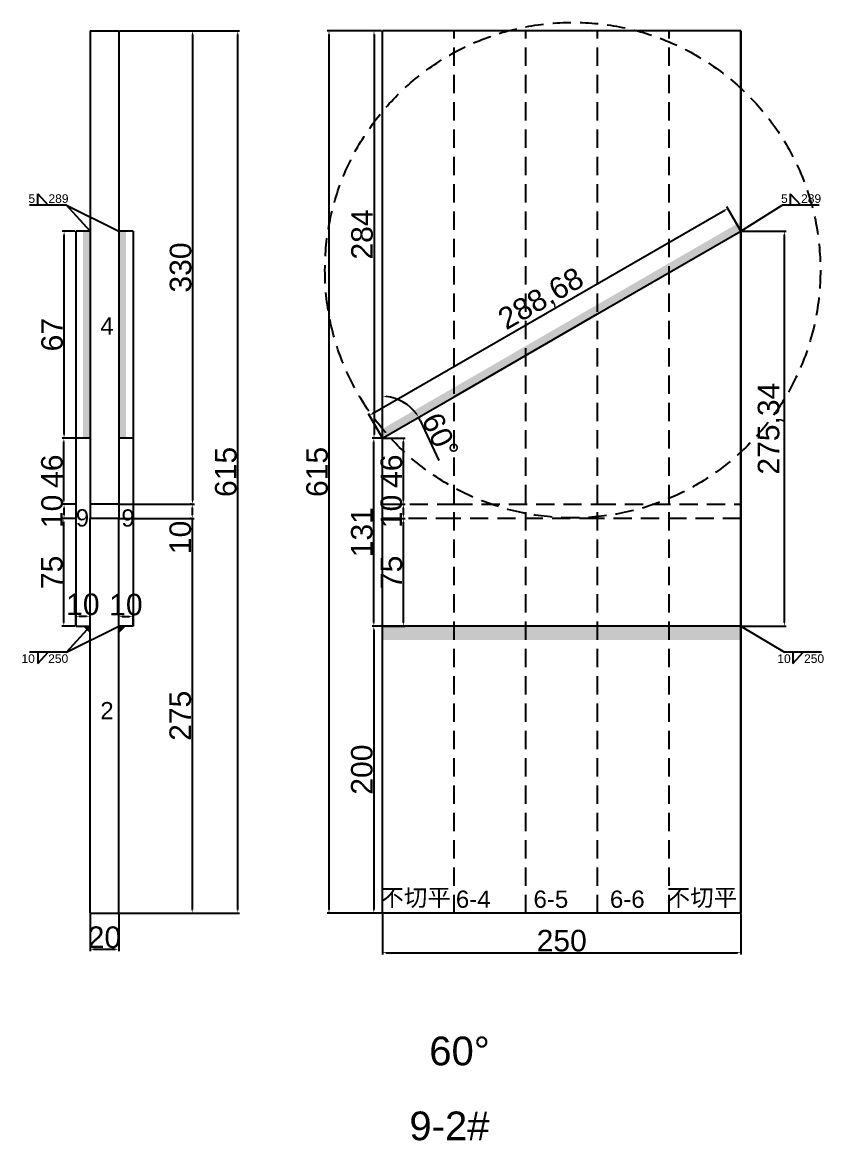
# Model space of a CAD drawing. Header units: millimetres. Extents: x 9380 to 24185, y -971 to 4358.
# Drawn here: x 16764 to 17322, y 799 to 1579 of the extents above; entities that cross this region are included whole.
import ezdxf

# ---------------------------------------------------------------- set-up
doc = ezdxf.new("R2010")
doc.units = ezdxf.units.MM
doc.linetypes.add('DASHED', pattern=[19.05, 12.7, -6.35])
for name, color, linetype in [('切平处', 3, 'DASHED'), ('尺寸标注', 6, 'Continuous'), ('标号', 4, 'Continuous'), ('焊缝', 250, 'Continuous')]:
    doc.layers.add(name, color=color, linetype=linetype)
doc.styles.get("Standard").update_dxf_attribs({"font": 'arial.ttf'})
doc.dimstyles.new('ISO-25-JHF', dxfattribs={"dimtxt": 15, "dimasz": 2.5, "dimexe": 1.25, "dimexo": 0.625, "dimtad": 1, "dimtxsty": 'Standard', "dimcen": 2.5, "dimadec": 0, "dimazin": 0, "dimtfac": 1, "dimtmove": 0, "dimatfit": 3, "dimfxl": 1, "dimarcsym": 0})

# ---------------------------------------------------------------- blocks, each defined once
blk = doc.blocks.new('*D784')
at = {"layer": 'Defpoints', "color": 0, "transparency": 16777216}
for p in [(17014.82, 1544.06), (17114.82, 1346.66), (17024.78, 1316.28), (17014.82, 1288.93), (17014.82, 929.06)]:
    blk.add_point(p, dxfattribs=at)
at = {"layer": '尺寸标注', "color": 0, "lineweight": -2, "transparency": 16777216}
blk.add_line((17041.19, 1301.26), (17054.22, 1273.4), dxfattribs=at)
for start, end in [(34.92197, 85.07803), (25.07803, 30)]:
    blk.add_arc((17014.82, 1288.93), 29.11, start, end, dxfattribs=at)
at = {"layer": '尺寸标注', "color": 0, "transparency": 16777216}
for points in [[(17017.3, 1317.51), (17017.33, 1318.35), (17014.82, 1318.04)], [(17039.04, 1305.81), (17038.34, 1305.37), (17040.03, 1303.48)]]:
    blk.add_solid(points, dxfattribs=at)
at = {"layer": '尺寸标注', "color": 0, "transparency": 16777216, "insert": (17055.21, 1290.85), "char_height": 15, "attachment_point": 5, "rotation": 295.07803}
blk.add_mtext('60°', dxfattribs=at)
blk = doc.blocks.new('*D785')
at = {"layer": 'Defpoints', "color": 0, "transparency": 16777216}
for p in [(17014.82, 957.93), (17264.82, 957.93), (17264.82, 930.33)]:
    blk.add_point(p, dxfattribs=at)
at = {"layer": '尺寸标注', "color": 0, "lineweight": -2, "transparency": 16777216}
for p, q in [((17014.82, 957.3), (17014.82, 929.08)), ((17264.82, 957.3), (17264.82, 929.08)), ((17017.32, 930.33), (17262.32, 930.33))]:
    blk.add_line(p, q, dxfattribs=at)
at = {"layer": '尺寸标注', "color": 0, "transparency": 16777216}
for points in [[(17017.32, 930.75), (17017.32, 929.92), (17014.82, 930.33)], [(17262.32, 930.75), (17262.32, 929.92), (17264.82, 930.33)]]:
    blk.add_solid(points, dxfattribs=at)
at = {"layer": '尺寸标注', "color": 0, "transparency": 16777216, "insert": (17139.82, 938.62), "char_height": 15, "attachment_point": 5}
blk.add_mtext('250', dxfattribs=at)
blk = doc.blocks.new('*D917')
at = {"layer": 'Defpoints', "color": 0, "transparency": 16777216}
for p in [(17264.82, 1433.26), (17295.06, 1433.26), (17264.82, 1157.93)]:
    blk.add_point(p, dxfattribs=at)
at = {"layer": '尺寸标注', "color": 0, "lineweight": -2, "transparency": 16777216}
for p, q in [((17265.44, 1433.26), (17296.31, 1433.26)), ((17295.06, 1160.43), (17295.06, 1430.76)), ((17265.44, 1157.93), (17296.31, 1157.93))]:
    blk.add_line(p, q, dxfattribs=at)
at = {"layer": '尺寸标注', "color": 0, "transparency": 16777216}
for points in [[(17294.64, 1430.76), (17295.48, 1430.76), (17295.06, 1433.26)], [(17294.64, 1160.43), (17295.48, 1160.43), (17295.06, 1157.93)]]:
    blk.add_solid(points, dxfattribs=at)
at = {"layer": '尺寸标注', "color": 0, "transparency": 16777216, "insert": (17285.42, 1295.59), "char_height": 15, "attachment_point": 5, "rotation": 90}
blk.add_mtext('275,34', dxfattribs=at)
blk = doc.blocks.new('*D918')
at = {"layer": 'Defpoints', "color": 0, "transparency": 16777216}
for p in [(17014.82, 1232.93), (17029.4, 1232.93), (17014.82, 1157.93)]:
    blk.add_point(p, dxfattribs=at)
at = {"layer": '尺寸标注', "color": 0, "lineweight": -2, "transparency": 16777216}
for p, q in [((17015.44, 1232.93), (17030.65, 1232.93)), ((17029.4, 1160.43), (17029.4, 1230.43)), ((17015.44, 1157.93), (17030.65, 1157.93))]:
    blk.add_line(p, q, dxfattribs=at)
at = {"layer": '尺寸标注', "color": 0, "transparency": 16777216}
for points in [[(17028.99, 1230.43), (17029.82, 1230.43), (17029.4, 1232.93)], [(17028.99, 1160.43), (17029.82, 1160.43), (17029.4, 1157.93)]]:
    blk.add_solid(points, dxfattribs=at)
at = {"layer": '尺寸标注', "color": 0, "transparency": 16777216, "insert": (17021.15, 1195.43), "char_height": 15, "attachment_point": 5, "rotation": 90}
blk.add_mtext('75', dxfattribs=at)
blk = doc.blocks.new('*D919')
at = {"layer": 'Defpoints', "color": 0, "transparency": 16777216}
for p in [(17014.82, 1242.93), (17029.4, 1242.93), (17014.82, 1232.93)]:
    blk.add_point(p, dxfattribs=at)
at = {"layer": '尺寸标注', "color": 0, "lineweight": -2, "transparency": 16777216}
for p, q in [((17015.44, 1242.93), (17030.65, 1242.93)), ((17029.4, 1235.43), (17029.4, 1240.43)), ((17015.44, 1232.93), (17030.65, 1232.93))]:
    blk.add_line(p, q, dxfattribs=at)
at = {"layer": '尺寸标注', "color": 0, "transparency": 16777216}
for points in [[(17028.99, 1240.43), (17029.82, 1240.43), (17029.4, 1242.93)], [(17028.99, 1235.43), (17029.82, 1235.43), (17029.4, 1232.93)]]:
    blk.add_solid(points, dxfattribs=at)
at = {"layer": '尺寸标注', "color": 0, "transparency": 16777216, "insert": (17021.12, 1237.93), "char_height": 15, "attachment_point": 5, "rotation": 90}
blk.add_mtext('10', dxfattribs=at)
blk = doc.blocks.new('*D786')
at = {"layer": 'Defpoints', "color": 0, "transparency": 16777216}
for p in [(17014.82, 1288.93), (17029.4, 1288.93), (17014.82, 1242.93)]:
    blk.add_point(p, dxfattribs=at)
at = {"layer": '尺寸标注', "color": 0, "lineweight": -2, "transparency": 16777216}
for p, q in [((17015.44, 1288.93), (17030.65, 1288.93)), ((17029.4, 1245.43), (17029.4, 1286.43)), ((17015.44, 1242.93), (17030.65, 1242.93))]:
    blk.add_line(p, q, dxfattribs=at)
at = {"layer": '尺寸标注', "color": 0, "transparency": 16777216}
for points in [[(17028.99, 1286.43), (17029.82, 1286.43), (17029.4, 1288.93)], [(17028.99, 1245.43), (17029.82, 1245.43), (17029.4, 1242.93)]]:
    blk.add_solid(points, dxfattribs=at)
at = {"layer": '尺寸标注', "color": 0, "transparency": 16777216, "insert": (17021.12, 1265.93), "char_height": 15, "attachment_point": 5, "rotation": 90}
blk.add_mtext('46', dxfattribs=at)
blk = doc.blocks.new('*D787')
at = {"layer": 'Defpoints', "color": 0, "transparency": 16777216}
for p in [(17008.78, 1288.93), (17014.82, 1288.93), (17014.82, 1157.93)]:
    blk.add_point(p, dxfattribs=at)
at = {"layer": '尺寸标注', "color": 0, "lineweight": -2, "transparency": 16777216}
for p, q in [((17014.19, 1288.93), (17007.53, 1288.93)), ((17008.78, 1160.43), (17008.78, 1286.43)), ((17014.19, 1157.93), (17007.53, 1157.93))]:
    blk.add_line(p, q, dxfattribs=at)
at = {"layer": '尺寸标注', "color": 0, "transparency": 16777216}
for points in [[(17008.37, 1286.43), (17009.2, 1286.43), (17008.78, 1288.93)], [(17008.37, 1160.43), (17009.2, 1160.43), (17008.78, 1157.93)]]:
    blk.add_solid(points, dxfattribs=at)
at = {"layer": '尺寸标注', "color": 0, "transparency": 16777216, "insert": (17000.5, 1223.43), "char_height": 15, "attachment_point": 5, "rotation": 90}
blk.add_mtext('131', dxfattribs=at)
blk = doc.blocks.new('*D788')
at = {"layer": 'Defpoints', "color": 0, "transparency": 16777216}
for p in [(16977.56, 1572.93), (17014.82, 1572.93), (17014.82, 957.93)]:
    blk.add_point(p, dxfattribs=at)
at = {"layer": '尺寸标注', "color": 0, "lineweight": -2, "transparency": 16777216}
for p, q in [((17014.19, 1572.93), (16976.31, 1572.93)), ((16977.56, 960.43), (16977.56, 1570.43)), ((17014.19, 957.93), (16976.31, 957.93))]:
    blk.add_line(p, q, dxfattribs=at)
at = {"layer": '尺寸标注', "color": 0, "transparency": 16777216}
for points in [[(16977.14, 1570.43), (16977.98, 1570.43), (16977.56, 1572.93)], [(16977.14, 960.43), (16977.98, 960.43), (16977.56, 957.93)]]:
    blk.add_solid(points, dxfattribs=at)
at = {"layer": '尺寸标注', "color": 0, "transparency": 16777216, "insert": (16969.28, 1265.43), "char_height": 15, "attachment_point": 5, "rotation": 90}
blk.add_mtext('615', dxfattribs=at)
blk = doc.blocks.new('*D921')
at = {"layer": 'Defpoints', "color": 0, "transparency": 16777216}
for p in [(16810.93, 957.93), (16830.93, 957.93), (16830.93, 932.73)]:
    blk.add_point(p, dxfattribs=at)
at = {"layer": '尺寸标注', "color": 0, "lineweight": -2, "transparency": 16777216}
for p, q in [((16810.93, 957.3), (16810.93, 931.48)), ((16830.93, 957.3), (16830.93, 931.48)), ((16813.43, 932.73), (16828.43, 932.73))]:
    blk.add_line(p, q, dxfattribs=at)
at = {"layer": '尺寸标注', "color": 0, "transparency": 16777216}
for points in [[(16813.43, 933.14), (16813.43, 932.31), (16810.93, 932.73)], [(16828.43, 933.14), (16828.43, 932.31), (16830.93, 932.73)]]:
    blk.add_solid(points, dxfattribs=at)
at = {"layer": '尺寸标注', "color": 0, "transparency": 16777216, "insert": (16820.93, 941.01), "char_height": 15, "attachment_point": 5}
blk.add_mtext('20', dxfattribs=at)
blk = doc.blocks.new('*D922')
at = {"layer": 'Defpoints', "color": 0, "transparency": 16777216}
for p in [(16810.93, 1164.81), (16800.93, 1157.93), (16810.93, 1157.93)]:
    blk.add_point(p, dxfattribs=at)
at = {"layer": '尺寸标注', "color": 0, "lineweight": -2, "transparency": 16777216}
for p, q in [((16800.93, 1158.55), (16800.93, 1166.06)), ((16803.43, 1164.81), (16808.43, 1164.81)), ((16810.93, 1158.55), (16810.93, 1166.06))]:
    blk.add_line(p, q, dxfattribs=at)
at = {"layer": '尺寸标注', "color": 0, "transparency": 16777216}
for points in [[(16803.43, 1165.22), (16803.43, 1164.39), (16800.93, 1164.81)], [(16808.43, 1165.22), (16808.43, 1164.39), (16810.93, 1164.81)]]:
    blk.add_solid(points, dxfattribs=at)
at = {"layer": '尺寸标注', "color": 0, "transparency": 16777216, "insert": (16805.93, 1173.09), "char_height": 15, "attachment_point": 5}
blk.add_mtext('10', dxfattribs=at)
blk = doc.blocks.new('*D923')
at = {"layer": 'Defpoints', "color": 0, "transparency": 16777216}
for p in [(16840.93, 1164.59), (16830.93, 1157.93), (16840.93, 1157.93)]:
    blk.add_point(p, dxfattribs=at)
at = {"layer": '尺寸标注', "color": 0, "lineweight": -2, "transparency": 16777216}
for p, q in [((16830.93, 1158.55), (16830.93, 1165.84)), ((16833.43, 1164.59), (16838.43, 1164.59)), ((16840.93, 1158.55), (16840.93, 1165.84))]:
    blk.add_line(p, q, dxfattribs=at)
at = {"layer": '尺寸标注', "color": 0, "transparency": 16777216}
for points in [[(16833.43, 1165.01), (16833.43, 1164.18), (16830.93, 1164.59)], [(16838.43, 1165.01), (16838.43, 1164.18), (16840.93, 1164.59)]]:
    blk.add_solid(points, dxfattribs=at)
at = {"layer": '尺寸标注', "color": 0, "transparency": 16777216, "insert": (16835.93, 1172.88), "char_height": 15, "attachment_point": 5}
blk.add_mtext('10', dxfattribs=at)
blk = doc.blocks.new('*D789')
at = {"layer": 'Defpoints', "color": 0, "transparency": 16777216}
for p in [(16830.93, 1572.93), (16830.93, 1242.93), (16882.4, 1242.93)]:
    blk.add_point(p, dxfattribs=at)
at = {"layer": '尺寸标注', "color": 0, "lineweight": -2, "transparency": 16777216}
for p, q in [((16831.56, 1572.93), (16883.65, 1572.93)), ((16882.4, 1570.43), (16882.4, 1245.43)), ((16831.56, 1242.93), (16883.65, 1242.93))]:
    blk.add_line(p, q, dxfattribs=at)
at = {"layer": '尺寸标注', "color": 0, "transparency": 16777216}
for points in [[(16881.99, 1570.43), (16882.82, 1570.43), (16882.4, 1572.93)], [(16881.99, 1245.43), (16882.82, 1245.43), (16882.4, 1242.93)]]:
    blk.add_solid(points, dxfattribs=at)
at = {"layer": '尺寸标注', "color": 0, "transparency": 16777216, "insert": (16874.11, 1407.93), "char_height": 15, "attachment_point": 5, "rotation": 90}
blk.add_mtext('330', dxfattribs=at)
blk = doc.blocks.new('*D790')
at = {"layer": 'Defpoints', "color": 0, "transparency": 16777216}
for p in [(16882.4, 1242.93), (16882.19, 1232.93), (16882.4, 1232.93)]:
    blk.add_point(p, dxfattribs=at)
at = {"layer": '尺寸标注', "color": 0, "lineweight": -2, "transparency": 16777216}
for p, q in [((16881.78, 1242.93), (16880.94, 1242.93)), ((16882.19, 1240.43), (16882.19, 1235.43)), ((16881.78, 1232.93), (16880.94, 1232.93)), ((16882.19, 1232.93), (16882.19, 1209.15))]:
    blk.add_line(p, q, dxfattribs=at)
at = {"layer": '尺寸标注', "color": 0, "transparency": 16777216}
for points in [[(16881.78, 1240.43), (16882.61, 1240.43), (16882.19, 1242.93)], [(16881.78, 1235.43), (16882.61, 1235.43), (16882.19, 1232.93)]]:
    blk.add_solid(points, dxfattribs=at)
at = {"layer": '尺寸标注', "color": 0, "transparency": 16777216, "insert": (16873.91, 1219.79), "char_height": 15, "attachment_point": 5, "rotation": 90}
blk.add_mtext('10', dxfattribs=at)
blk = doc.blocks.new('*D924')
at = {"layer": 'Defpoints', "color": 0, "transparency": 16777216}
for p in [(16830.93, 1572.93), (16913.93, 1572.93), (16830.93, 957.93)]:
    blk.add_point(p, dxfattribs=at)
at = {"layer": '尺寸标注', "color": 0, "lineweight": -2, "transparency": 16777216}
for p, q in [((16831.56, 1572.93), (16915.18, 1572.93)), ((16913.93, 960.43), (16913.93, 1570.43)), ((16831.56, 957.93), (16915.18, 957.93))]:
    blk.add_line(p, q, dxfattribs=at)
at = {"layer": '尺寸标注', "color": 0, "transparency": 16777216}
for points in [[(16913.51, 1570.43), (16914.34, 1570.43), (16913.93, 1572.93)], [(16913.51, 960.43), (16914.34, 960.43), (16913.93, 957.93)]]:
    blk.add_solid(points, dxfattribs=at)
at = {"layer": '尺寸标注', "color": 0, "transparency": 16777216, "insert": (16905.64, 1265.43), "char_height": 15, "attachment_point": 5, "rotation": 90}
blk.add_mtext('615', dxfattribs=at)
blk = doc.blocks.new('*D925')
at = {"layer": 'Defpoints', "color": 0, "transparency": 16777216}
for p in [(16830.93, 1232.93), (16830.93, 957.93), (16882.16, 957.93)]:
    blk.add_point(p, dxfattribs=at)
at = {"layer": '尺寸标注', "color": 0, "lineweight": -2, "transparency": 16777216}
for p, q in [((16831.56, 1232.93), (16883.41, 1232.93)), ((16882.16, 1230.43), (16882.16, 960.43)), ((16831.56, 957.93), (16883.41, 957.93))]:
    blk.add_line(p, q, dxfattribs=at)
at = {"layer": '尺寸标注', "color": 0, "transparency": 16777216}
for points in [[(16881.74, 1230.43), (16882.58, 1230.43), (16882.16, 1232.93)], [(16881.74, 960.43), (16882.58, 960.43), (16882.16, 957.93)]]:
    blk.add_solid(points, dxfattribs=at)
at = {"layer": '尺寸标注', "color": 0, "transparency": 16777216, "insert": (16873.88, 1095.43), "char_height": 15, "attachment_point": 5, "rotation": 90}
blk.add_mtext('275', dxfattribs=at)
blk = doc.blocks.new('*D926')
at = {"layer": 'Defpoints', "color": 0, "transparency": 16777216}
for p in [(16792.61, 1232.93), (16800.93, 1232.93), (16800.93, 1157.93)]:
    blk.add_point(p, dxfattribs=at)
at = {"layer": '尺寸标注', "color": 0, "lineweight": -2, "transparency": 16777216}
for p, q in [((16800.31, 1232.93), (16791.36, 1232.93)), ((16792.61, 1160.43), (16792.61, 1230.43)), ((16800.31, 1157.93), (16791.36, 1157.93))]:
    blk.add_line(p, q, dxfattribs=at)
at = {"layer": '尺寸标注', "color": 0, "transparency": 16777216}
for points in [[(16792.19, 1230.43), (16793.02, 1230.43), (16792.61, 1232.93)], [(16792.19, 1160.43), (16793.02, 1160.43), (16792.61, 1157.93)]]:
    blk.add_solid(points, dxfattribs=at)
at = {"layer": '尺寸标注', "color": 0, "transparency": 16777216, "insert": (16784.35, 1195.43), "char_height": 15, "attachment_point": 5, "rotation": 90}
blk.add_mtext('75', dxfattribs=at)
blk = doc.blocks.new('*D927')
at = {"layer": 'Defpoints', "color": 0, "transparency": 16777216}
for p in [(16792.66, 1288.93), (16800.93, 1288.93), (16800.93, 1242.93)]:
    blk.add_point(p, dxfattribs=at)
at = {"layer": '尺寸标注', "color": 0, "lineweight": -2, "transparency": 16777216}
for p, q in [((16800.31, 1288.93), (16791.41, 1288.93)), ((16792.66, 1245.43), (16792.66, 1286.43)), ((16800.31, 1242.93), (16791.41, 1242.93))]:
    blk.add_line(p, q, dxfattribs=at)
at = {"layer": '尺寸标注', "color": 0, "transparency": 16777216}
for points in [[(16792.25, 1286.43), (16793.08, 1286.43), (16792.66, 1288.93)], [(16792.25, 1245.43), (16793.08, 1245.43), (16792.66, 1242.93)]]:
    blk.add_solid(points, dxfattribs=at)
at = {"layer": '尺寸标注', "color": 0, "transparency": 16777216, "insert": (16784.38, 1265.93), "char_height": 15, "attachment_point": 5, "rotation": 90}
blk.add_mtext('46', dxfattribs=at)
blk = doc.blocks.new('*D791')
at = {"layer": 'Defpoints', "color": 0, "transparency": 16777216}
for p in [(16792.81, 1242.93), (16800.93, 1242.93), (16800.93, 1232.93)]:
    blk.add_point(p, dxfattribs=at)
at = {"layer": '尺寸标注', "color": 0, "lineweight": -2, "transparency": 16777216}
for p, q in [((16800.31, 1242.93), (16791.56, 1242.93)), ((16792.81, 1235.43), (16792.81, 1240.43)), ((16800.31, 1232.93), (16791.56, 1232.93))]:
    blk.add_line(p, q, dxfattribs=at)
at = {"layer": '尺寸标注', "color": 0, "transparency": 16777216}
for points in [[(16792.4, 1240.43), (16793.23, 1240.43), (16792.81, 1242.93)], [(16792.4, 1235.43), (16793.23, 1235.43), (16792.81, 1232.93)]]:
    blk.add_solid(points, dxfattribs=at)
at = {"layer": '尺寸标注', "color": 0, "transparency": 16777216, "insert": (16784.53, 1237.93), "char_height": 15, "attachment_point": 5, "rotation": 90}
blk.add_mtext('10', dxfattribs=at)
blk = doc.blocks.new('*D928')
at = {"layer": 'Defpoints', "color": 0, "transparency": 16777216}
for p in [(16792.81, 1433.26), (16800.93, 1433.26), (16800.93, 1288.93)]:
    blk.add_point(p, dxfattribs=at)
at = {"layer": '尺寸标注', "color": 0, "lineweight": -2, "transparency": 16777216}
for p, q in [((16800.31, 1433.26), (16791.56, 1433.26)), ((16792.81, 1291.43), (16792.81, 1430.76)), ((16800.31, 1288.93), (16791.56, 1288.93))]:
    blk.add_line(p, q, dxfattribs=at)
at = {"layer": '尺寸标注', "color": 0, "transparency": 16777216}
for points in [[(16792.4, 1430.76), (16793.23, 1430.76), (16792.81, 1433.26)], [(16792.4, 1291.43), (16793.23, 1291.43), (16792.81, 1288.93)]]:
    blk.add_solid(points, dxfattribs=at)
at = {"layer": '尺寸标注', "color": 0, "transparency": 16777216, "insert": (16784.53, 1361.09), "char_height": 15, "attachment_point": 5, "rotation": 90}
blk.add_mtext('67', dxfattribs=at)
blk = doc.blocks.new('*D929')
at = {"layer": 'Defpoints', "color": 0, "transparency": 16777216}
for p in [(17255.65, 1449.14), (17264.82, 1433.26), (17014.82, 1288.93)]:
    blk.add_point(p, dxfattribs=at)
at = {"layer": '尺寸标注', "color": 0, "lineweight": -2, "transparency": 16777216}
for p, q in [((17264.51, 1433.8), (17255.02, 1450.23)), ((17007.81, 1306.06), (17253.48, 1447.89)), ((17014.51, 1289.47), (17005.02, 1305.89))]:
    blk.add_line(p, q, dxfattribs=at)
at = {"layer": '尺寸标注', "color": 0, "transparency": 16777216}
for points in [[(17253.28, 1448.26), (17253.69, 1447.53), (17255.65, 1449.14)], [(17007.61, 1306.42), (17008.02, 1305.7), (17005.65, 1304.81)]]:
    blk.add_solid(points, dxfattribs=at)
at = {"layer": '尺寸标注', "color": 0, "transparency": 16777216, "insert": (17125.83, 1385.32), "char_height": 15, "attachment_point": 5, "rotation": 30}
blk.add_mtext('288,68', dxfattribs=at)
blk = doc.blocks.new('*D793')
at = {"layer": 'Defpoints', "color": 0, "transparency": 16777216}
for p in [(17014.82, 1572.93), (17008.95, 1288.93), (17014.82, 1288.93)]:
    blk.add_point(p, dxfattribs=at)
at = {"layer": '尺寸标注', "color": 0, "lineweight": -2, "transparency": 16777216}
for p, q in [((17014.19, 1572.93), (17007.7, 1572.93)), ((17008.95, 1570.43), (17008.95, 1291.43)), ((17014.19, 1288.93), (17007.7, 1288.93))]:
    blk.add_line(p, q, dxfattribs=at)
at = {"layer": '尺寸标注', "color": 0, "transparency": 16777216}
for points in [[(17008.53, 1570.43), (17009.36, 1570.43), (17008.95, 1572.93)], [(17008.53, 1291.43), (17009.36, 1291.43), (17008.95, 1288.93)]]:
    blk.add_solid(points, dxfattribs=at)
at = {"layer": '尺寸标注', "color": 0, "transparency": 16777216, "insert": (17000.66, 1430.93), "char_height": 15, "attachment_point": 5, "rotation": 90}
blk.add_mtext('284', dxfattribs=at)
blk = doc.blocks.new('*D930')
at = {"layer": 'Defpoints', "color": 0, "transparency": 16777216}
for p in [(17014.82, 1157.93), (17008.78, 957.93), (17014.82, 957.93)]:
    blk.add_point(p, dxfattribs=at)
at = {"layer": '尺寸标注', "color": 0, "lineweight": -2, "transparency": 16777216}
for p, q in [((17014.19, 1157.93), (17007.53, 1157.93)), ((17008.78, 1155.43), (17008.78, 960.43)), ((17014.19, 957.93), (17007.53, 957.93))]:
    blk.add_line(p, q, dxfattribs=at)
at = {"layer": '尺寸标注', "color": 0, "transparency": 16777216}
for points in [[(17008.37, 1155.43), (17009.2, 1155.43), (17008.78, 1157.93)], [(17008.37, 960.43), (17009.2, 960.43), (17008.78, 957.93)]]:
    blk.add_solid(points, dxfattribs=at)
at = {"layer": '尺寸标注', "color": 0, "transparency": 16777216, "insert": (17000.5, 1057.93), "char_height": 15, "attachment_point": 5, "rotation": 90}
blk.add_mtext('200', dxfattribs=at)

msp = doc.modelspace()

# ---------------------------------------------------------------- hatches: boundary and pattern name
at = {"layer": '焊缝'}
h = msp.add_hatch(color=250, dxfattribs=at)
h.dxf.hatch_style = 1
h.paths.add_polyline_path([(17014.819, 1295.471), (17014.819, 1288.925), (17264.819, 1433.263), (17264.819, 1439.931)])
h = msp.add_hatch(color=250, dxfattribs=at)
h.dxf.hatch_style = 1
h.paths.add_polyline_path([(16810.933, 1433.263), (16805.948, 1433.263), (16805.948, 1288.925), (16810.948, 1288.925)])
h = msp.add_hatch(color=250, dxfattribs=at)
h.dxf.hatch_style = 1
h.paths.add_polyline_path([(16835.933, 1433.263), (16830.948, 1433.263), (16830.948, 1288.925), (16835.948, 1288.925)])
h = msp.add_hatch(color=250, dxfattribs=at)
h.dxf.hatch_style = 1
h.paths.add_polyline_path([(16810.933, 1152.925), (16805.933, 1157.925), (16810.933, 1157.925)])
h = msp.add_hatch(color=250, dxfattribs=at)
h.dxf.hatch_style = 1
h.paths.add_polyline_path([(16830.933, 1152.925), (16835.933, 1157.925), (16830.933, 1157.925)])
h = msp.add_hatch(color=250, dxfattribs=at)
h.dxf.hatch_style = 1
h.paths.add_polyline_path([(17014.819, 1158.355), (17014.819, 1148.355), (17264.819, 1148.355), (17264.819, 1158.355)])

# ---------------------------------------------------------------- linework, layer by layer
for p, q in [((16810.933, 1572.925), (16830.933, 1572.925)), ((16810.933, 1572.925), (16810.933, 1242.925)), ((16830.933, 1572.925), (16830.933, 1242.925)), ((17014.819, 957.925), (17014.819, 1572.925)), ((17264.819, 1572.925), (17014.819, 1572.925)), ((17264.819, 1572.925), (17264.819, 957.925)), ((17264.819, 957.925), (17264.819, 1572.925)), ((16800.933, 1433.263), (16800.933, 1157.925)), ((16810.933, 1433.263), (16800.933, 1433.263)), ((16840.933, 1433.263), (16830.933, 1433.263)), ((16840.933, 1433.263), (16840.933, 1157.925)), ((17164.819, 1375.528), (17264.819, 1433.263)), ((17064.819, 1317.793), (17164.819, 1375.528)), ((17014.819, 1288.925), (17064.819, 1317.793)), ((16810.933, 1288.925), (16800.933, 1288.925)), ((16840.933, 1288.925), (16830.933, 1288.925)), ((16830.933, 1242.925), (16810.933, 1242.925)), ((16810.933, 1242.925), (16810.933, 1232.925)), ((16830.933, 1242.925), (16830.933, 1232.925)), ((16830.933, 1232.925), (16810.933, 1232.925)), ((16810.933, 957.925), (16810.933, 1232.925)), ((16830.933, 957.925), (16830.933, 1232.925)), ((16800.933, 1157.925), (16810.933, 1157.925)), ((16840.933, 1157.925), (16830.933, 1157.925)), ((17064.819, 1157.925), (17014.819, 1157.925)), ((17164.819, 1157.925), (17064.819, 1157.925)), ((17264.819, 1157.925), (17164.819, 1157.925)), ((16810.933, 957.925), (16830.933, 957.925)), ((17064.819, 957.925), (17014.819, 957.925)), ((17164.819, 957.925), (17064.819, 957.925)), ((17264.819, 957.925), (17164.819, 957.925))]:
    msp.add_line(p, q)
at = {"linetype": 'DASHED'}
for p, q in [((17064.819, 957.925), (17064.819, 1572.925)), ((17114.819, 957.925), (17114.819, 1572.925)), ((17164.819, 957.925), (17164.819, 1572.925)), ((17214.819, 957.925), (17214.819, 1572.925)), ((17014.819, 1242.925), (17064.819, 1242.925)), ((17064.819, 1242.925), (17164.819, 1242.925)), ((17164.819, 1242.925), (17264.819, 1242.925)), ((17064.819, 1232.925), (17014.819, 1232.925)), ((17164.819, 1232.925), (17064.819, 1232.925)), ((17264.819, 1232.925), (17164.819, 1232.925))]:
    msp.add_line(p, q, dxfattribs=at)
at = {"layer": '切平处'}
msp.add_circle((17147.464, 1406.087), 172.72, dxfattribs=at)
at = {"layer": '尺寸标注'}
for p, q in [((16774.429, 1451.453), (16774.429, 1459.217)), ((16774.429, 1459.217), (16781.66, 1451.453)), ((17299.226, 1459.217), (17306.458, 1451.453)), ((17299.226, 1459.217), (17299.226, 1451.453)), ((16794.542, 1451.453), (16768.779, 1451.453)), ((16810.933, 1433.263), (16794.542, 1451.453)), ((16794.542, 1451.453), (16830.933, 1433.263)), ((17264.819, 1433.263), (17293.576, 1451.453)), ((17319.339, 1451.453), (17293.576, 1451.453)), ((17014.819, 1288.925), (17013.947, 1288.925)), ((16810.933, 1157.925), (16794.542, 1139.735)), ((16794.542, 1139.735), (16830.933, 1157.925)), ((17264.819, 1157.925), (17295.269, 1139.735)), ((16794.542, 1139.735), (16768.779, 1139.735)), ((16774.429, 1139.735), (16774.429, 1131.971)), ((16774.429, 1131.971), (16781.66, 1139.735)), ((17321.032, 1139.735), (17295.269, 1139.735)), ((17300.919, 1139.735), (17300.919, 1131.971)), ((17300.919, 1131.971), (17308.15, 1139.735))]:
    msp.add_line(p, q, dxfattribs=at)

# ---------------------------------------------------------------- texts
at = {"insert": (17047.442, 871.819), "char_height": 20, "attachment_point": 1}
msp.add_mtext_dynamic_manual_height_columns('60° ', width=70.10425, gutter_width=12.5, heights=[0], dxfattribs=at)
at = {"layer": '尺寸标注', "char_height": 6}
for s, insert, attachment_point in [('5    289', (16767.959, 1458.97), 1), ('5    289', (17292.756, 1458.97), 1), ('\\pt0;10    250', (16763.087, 1132.218), 7), ('10    250', (17290.162, 1132.218), 7)]:
    msp.add_mtext_dynamic_manual_height_columns(s, width=68.30832, gutter_width=12.5, heights=[0], dxfattribs=dict(at, insert=insert, attachment_point=attachment_point))
at = {"layer": '标号'}
for s, insert, char_height, attachment_point in [('4', (16818.069, 1361.214), 12, 7), ('9 ', (16800.933, 1227.278), 12, 7), ('9 ', (16832.753, 1227.177), 12, 7), ('2 ', (16818.069, 1093.041), 12, 7), ('{\\fSimSun|b0|i0|c134|p2;不切平} ', (17013.391, 961.462), 12, 7), ('{\\fSimSun|b0|i0|c134|p2;不切平} ', (17213.049, 961.462), 12, 7), ('6-4 ', (17065.999, 961.462), 12, 7), ('6-5 ', (17120.143, 961.462), 12, 7), ('6-6 ', (17173.408, 961.462), 12, 7), ('9-2#', (17033.581, 819.596), 20, 1)]:
    msp.add_mtext_dynamic_manual_height_columns(s, width=70.10425, gutter_width=12.5, heights=[0], dxfattribs=dict(at, insert=insert, char_height=char_height, attachment_point=attachment_point))

# ---------------------------------------------------------------- dimensions: what is measured, and where the dimension line sits
at = {"layer": '尺寸标注'}
for p1, p2, distance, picture, middle in [((16830.933, 1572.925), (16830.933, 1242.925), 51.469, '*D789', (16874.113, 1407.925)), ((16830.933, 957.925), (16830.933, 1572.925), -82.995, '*D924', (16905.644, 1265.425)), ((17014.819, 957.925), (17014.819, 1572.925), 37.259, '*D788', (16969.276, 1265.425)), ((17014.819, 1572.925), (17014.819, 1288.925), -5.871, '*D793', (17000.664, 1430.925)), ((17014.819, 1288.925), (17264.819, 1433.263), 18.338, '*D929', (17125.83, 1385.323)), ((17264.819, 1157.925), (17264.819, 1433.263), -30.24, '*D917', (17285.419, 1295.594)), ((16800.933, 1242.925), (16800.933, 1288.925), 8.269, '*D927', (16784.381, 1265.925)), ((17014.819, 1157.925), (17014.819, 1288.925), 6.034, '*D787', (17000.496, 1223.425)), ((17014.819, 1242.925), (17014.819, 1288.925), -14.585, '*D786', (17021.121, 1265.925)), ((16882.402, 1242.925), (16882.402, 1232.925), -0.208, '*D790', (16873.91, 1219.788)), ((16800.933, 1157.925), (16800.933, 1232.925), 8.327, '*D926', (16784.354, 1195.425)), ((16830.933, 1232.925), (16830.933, 957.925), 51.227, '*D925', (16873.876, 1095.425)), ((17014.819, 1157.925), (17014.819, 1232.925), -14.585, '*D918', (17021.151, 1195.425)), ((17014.819, 1157.925), (17014.819, 957.925), -6.034, '*D930', (17000.501, 1057.925)), ((17014.819, 957.925), (17264.819, 957.925), -27.59, '*D785', (17139.819, 938.619))]:
    dim = msp.add_aligned_dim(p1=p1, p2=p2, distance=distance, dimstyle='ISO-25-JHF', dxfattribs=at)
    dim.commit()
    dim.dimension.update_dxf_attribs({"geometry": picture, "text_midpoint": middle})
dim = msp.add_angular_dim_2l(base=(17024.775, 1316.281), line1=((17014.819, 929.058), (17014.819, 1544.058)), line2=((17014.819, 1288.925), (17114.819, 1346.66)), dimstyle='ISO-25-JHF', dxfattribs=at)
dim.commit()
dim.dimension.update_dxf_attribs({"geometry": '*D784', "text_midpoint": (17055.207, 1290.845)})
dim = msp.add_aligned_dim(p1=(16800.933, 1288.925), p2=(16800.933, 1433.263), distance=8.118, text='67', dimstyle='ISO-25-JHF', dxfattribs=at)
dim.commit()
dim.dimension.update_dxf_attribs({"geometry": '*D928', "text_midpoint": (16784.531, 1361.094)})
for base, p1, p2, angle, picture, middle in [((16792.815, 1242.925), (16800.933, 1232.925), (16800.933, 1242.925), 90, '*D791', (16792.815, 1237.925)), ((17029.404, 1242.925), (17014.819, 1232.925), (17014.819, 1242.925), 90, '*D919', (17029.404, 1237.925)), ((16810.933, 1164.808), (16800.933, 1157.925), (16810.933, 1157.925), 0, '*D922', (16805.933, 1164.808)), ((16840.933, 1164.594), (16830.933, 1157.925), (16840.933, 1157.925), 0, '*D923', (16835.933, 1164.594)), ((16830.933, 932.727), (16810.933, 957.925), (16830.933, 957.925), 0, '*D921', (16820.933, 932.727))]:
    dim = msp.add_linear_dim(base=base, p1=p1, p2=p2, angle=angle, dimstyle='ISO-25-JHF', dxfattribs=at)
    dim.commit()
    dim.dimension.update_dxf_attribs({"geometry": picture, "text_midpoint": middle, "dimtype": 161})

doc.saveas('drawing.dxf')
